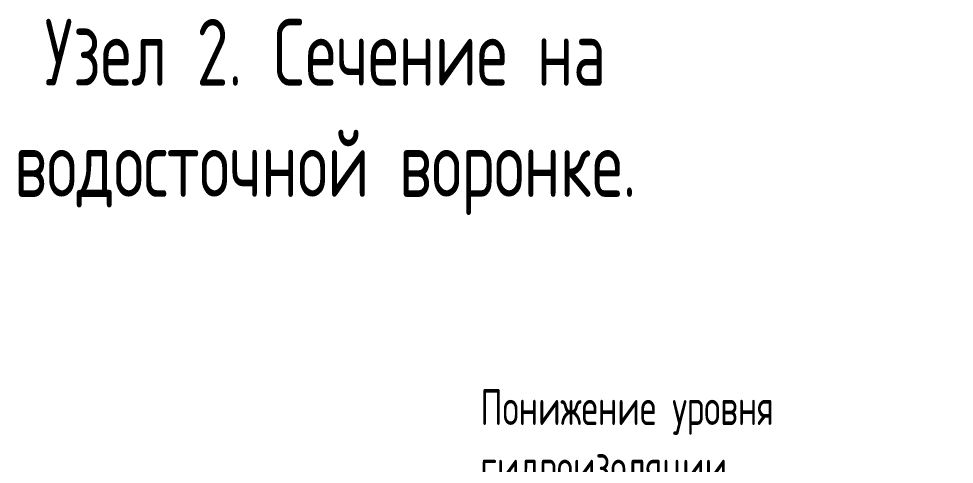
# Model space of a CAD drawing. Header units: millimetres. Extents: x -360149 to 682031, y -35655 to 209517.
# Drawn here: x 596606 to 598609, y 116480 to 117433 of the extents above; entities that cross this region are included whole.
import ezdxf
from ezdxf import colors
from ezdxf.entities.mleader import LeaderData, LeaderLine
from ezdxf.math import Vec2, Vec3

# ---------------------------------------------------------------- set-up
doc = ezdxf.new("R2010")
doc.units = ezdxf.units.MM
doc.header["$MEASUREMENT"] = 0
doc.layers.get('0').update_dxf_attribs({"color": 250, "lineweight": 9})
doc.layers.add('текст', color=7, linetype='Continuous', lineweight=15)
doc.styles.add('ISOCPEUR', font='isocpeur.ttf', dxfattribs={"width": 0.7})

msp = doc.modelspace()

# ---------------------------------------------------------------- texts
at = {"layer": 'текст', "ltscale": 100, "insert": (597262.5, 117223, 0), "char_height": 142.7911, "width": 1702.9484, "attachment_point": 5, "style": 'ISOCPEUR'}
msp.add_mtext('\\pxqc;Узел 2. Cечение на водосточной воронке.', dxfattribs=at)

# ---------------------------------------------------------------- leaders
ml = msp.add_multileader_mtext('Standard')
ml.set_content('{\\H2x;Понижение уровня гидроизоляции}', color=256, style='ISOCPEUR')
ml.set_leader_properties()
ml.build(insert=Vec2(0, 0))
ml.multileader.update_dxf_attribs({"text_left_attachment_type": 5, "text_right_attachment_type": 6, "dogleg_length": 60.19, "arrow_head_size": 48})
ctx = ml.context
ctx.base_point, ctx.char_height, ctx.arrow_head_size, ctx.landing_gap_size, ctx.plane_origin = Vec3(597592.61, 116425.44), 38.4, 48, 1.92, Vec3(597496.36, 116264.99)
ctx.left_attachment, ctx.right_attachment = 5, 6
notes = []
notes.append((ctx, [(0, (1, 1, 0), (597563.71, 116425.44), (1, 0), 28.89, [(0, [(597359.35, 116139.11)], 0, [])])]))
ctx.mtext.insert, ctx.mtext.width, ctx.mtext.defined_height, ctx.mtext.flow_direction = Vec3(597594.53, 116640.48), 1014.5028, 159.25, 5
for ctx, leaders in notes:
    for number, flags, end, landing, length, lines in leaders:
        leader = LeaderData()
        leader.index, (leader.has_last_leader_line, leader.has_dogleg_vector, leader.attachment_direction) = number, flags
        leader.last_leader_point, leader.dogleg_vector, leader.dogleg_length = Vec3(end), Vec3(landing), length
        for number, points, colour, breaks in lines:
            line = LeaderLine()
            line.index, line.vertices, line.color, line.breaks = number, Vec3.list(points), colors.encode_raw_color(colour), breaks
            leader.lines.append(line)
        ctx.leaders.append(leader)

doc.saveas('drawing.dxf')
